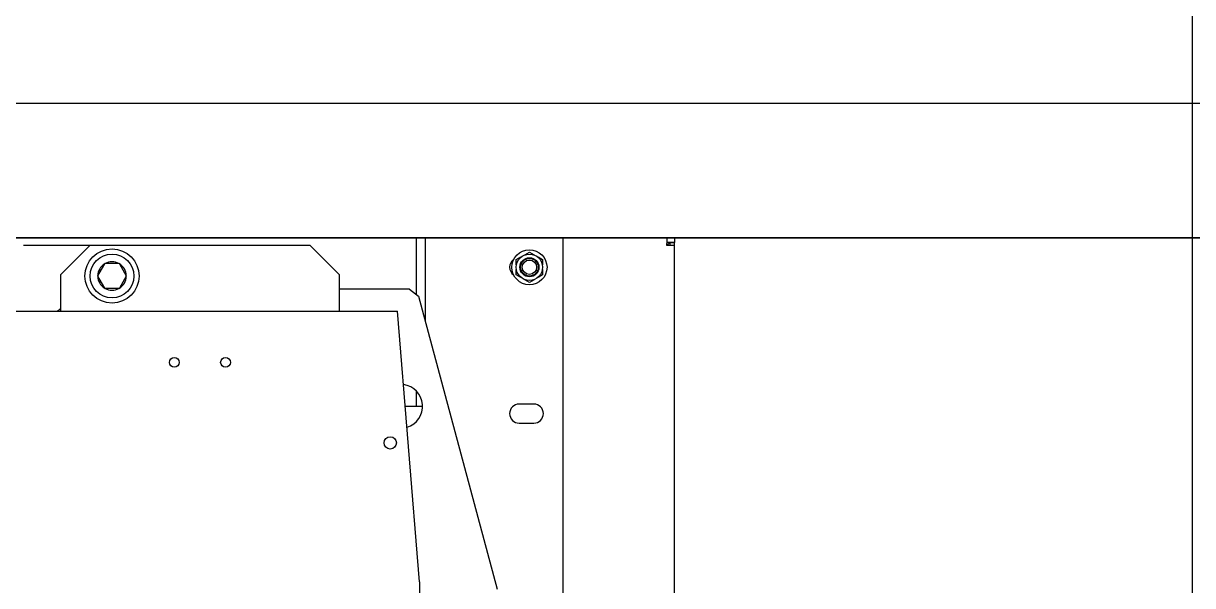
# Model space of a CAD drawing. Extents: x 220580 to 2027826, y -309201 to 71987.
# Drawn here: x 1052431 to 1053299, y -210063 to -209645 of the extents above; entities that cross this region are included whole.
import ezdxf

# ---------------------------------------------------------------- set-up
doc = ezdxf.new("R2010")
doc.units = 0
for name, pattern in [('__DASH', [0.35, 0.25, -0.1]), ('DASH', [0.35, 0.25, -0.1]), ('DOTE', [2.42, 2, -0.2, 0.02, -0.2])]:
    doc.linetypes.add(name, pattern=pattern)
for name, color, linetype in [('A-AXIS-DOTE', 14, 'DOTE'), ('A-LIN-V', 9, 'Continuous'), ('A-SFCE', 30, 'Continuous'), ('N010102-0000042_', 7, 'Continuous'), ('N010122-0000152_', 7, 'Continuous'), ('N040301-0000651_', 7, 'Continuous'), ('N040301-0000652_', 7, 'Continuous'), ('N040405-0000004_', 7, 'Continuous'), ('N040405-0000005_', 7, 'Continuous'), ('N080101-0000135', 7, 'Continuous'), ('N090403-0000088_', 7, 'Continuous'), ('NUT_GBIT_889.1_2', 7, 'Continuous'), ('WASHER_GBIT_95_2', 7, 'Continuous'), ('挂板N040301-000128', 7, 'Continuous')]:
    doc.layers.add(name, color=color, linetype=linetype)

# ---------------------------------------------------------------- blocks, each defined once
blk = doc.blocks.new('23423wer')
at = {"color": 1, "linetype": 'DASH'}
blk.add_line((-1667421.02, 542339.9), (-1674651.93, 542339.9), dxfattribs=at)
blk = doc.blocks.new('23423wer-M')
at = {"color": 1, "linetype": 'DASH'}
blk.add_line((1667421.02, 542339.9), (1674651.93, 542339.9), dxfattribs=at)
at = {"layer": 'N010102-0000042_', "color": 1, "linetype": 'Continuous'}
for radius in [4.8, 3.94]:
    blk.add_circle((1672714.72, 542323.9), radius, dxfattribs=at)
at = {"layer": 'N010122-0000152_', "color": 1, "linetype": 'Continuous'}
for p, q in [((1672478.95, 542319.23), (1672482.72, 542325.76)), ((1672482.79, 542325.9), (1672482.72, 542325.76)), ((1672482.95, 542325.9), (1672482.79, 542325.9)), ((1672490.65, 542325.9), (1672490.49, 542325.9)), ((1672490.72, 542325.76), (1672490.65, 542325.9)), ((1672490.72, 542325.76), (1672494.5, 542319.23)), ((1672478.95, 542319.23), (1672478.87, 542319.1)), ((1672478.87, 542319.1), (1672478.95, 542318.96)), ((1672482.72, 542312.43), (1672478.95, 542318.96)), ((1672494.5, 542318.96), (1672490.72, 542312.43)), ((1672494.57, 542319.1), (1672494.5, 542319.23)), ((1672494.5, 542318.96), (1672494.57, 542319.1)), ((1672482.72, 542312.43), (1672482.79, 542312.3)), ((1672482.79, 542312.3), (1672482.95, 542312.3)), ((1672490.49, 542312.3), (1672482.95, 542312.3)), ((1672490.49, 542312.3), (1672490.65, 542312.3)), ((1672490.65, 542312.3), (1672490.72, 542312.43))]:
    blk.add_line(p, q, dxfattribs=at)
blk.add_circle((1672486.72, 542319.1), 12, dxfattribs=at)
for start, end in [(120.98415, 179.01585), (60.98415, 119.01585), (0.98415, 59.01585), (180.98415, 239.01585), (300.98415, 359.01585), (240.98415, 299.01585)]:
    blk.add_arc((1672486.72, 542319.1), 7.78, start, end, dxfattribs=at)
blk.add_open_spline([(1672490.49, 542325.9), (1672490.36, 542325.9), (1672490.11, 542325.9), (1672489.73, 542325.9), (1672489.36, 542325.9), (1672488.99, 542325.9), (1672488.58, 542325.9), (1672488.15, 542325.9), (1672487.51, 542325.9), (1672486.72, 542325.9), (1672485.92, 542325.9), (1672485.29, 542325.9), (1672484.76, 542325.9), (1672484.19, 542325.9), (1672483.57, 542325.9), (1672483.16, 542325.9), (1672482.95, 542325.9)], degree=3, knots=[0, 0, 0, 0, 0.051867, 0.102708, 0.152692, 0.202003, 0.250846, 0.313473, 0.37555, 0.500066, 0.625206, 0.687747, 0.750921, 0.832003, 0.91475, 1, 1, 1, 1], dxfattribs=at)
at = {"layer": 'N040301-0000651_', "color": 1, "linetype": 'Continuous'}
for p, q in [((1672426.72, 542299.9), (1672642.72, 542299.9)), ((1672654.72, 542151.9), (1672642.72, 542299.9)), ((1672654.72, 542151.9), (1672654.72, 542055.9))]:
    blk.add_line(p, q, dxfattribs=at)
for centre, radius in [((1672520.72, 542271.9), 2.66), ((1672548.72, 542271.9), 2.66), ((1672638.72, 542227.9), 3.35)]:
    blk.add_circle(centre, radius, dxfattribs=at)
at = {"layer": 'N040301-0000652_', "color": 1, "linetype": 'Continuous'}
for p, q in [((1672649.12, 542311.9), (1672610.72, 542311.9)), ((1672649.12, 542311.9), (1672654.16, 542308.03)), ((1672654.16, 542308.03), (1672697.12, 542147.9))]:
    blk.add_line(p, q, dxfattribs=at)
blk.add_arc((1672644.32, 542247.9), 12, 287.18625, 82.08468, dxfattribs=at)
at = {"layer": 'N040405-0000004_', "color": 1, "linetype": 'Continuous'}
blk.add_line((1672646.94, 542247.9), (1672656.32, 542247.9), dxfattribs=at)
at = {"layer": 'N040405-0000005_', "color": 1, "linetype": 'Continuous'}
for p, q in [((1672653.12, 542308.83), (1672653.12, 542339.9)), ((1672656.32, 542339.9), (1672653.12, 542339.9)), ((1672657.92, 542339.9), (1672656.32, 542339.9)), ((1672657.92, 542294.01), (1672657.92, 542339.9)), ((1672662.72, 542339.9), (1672657.92, 542339.9)), ((1672731.52, 542339.9), (1672662.72, 542339.9)), ((1672733.12, 542339.9), (1672731.52, 542339.9)), ((1672733.12, 542064.64), (1672733.12, 542339.9)), ((1672653.12, 542247.9), (1672653.12, 542256.06)), ((1672717.12, 542249.1), (1672709.12, 542249.1)), ((1672709.12, 542238.7), (1672717.12, 542238.7))]:
    blk.add_line(p, q, dxfattribs=at)
for centre, start, end in [((1672709.12, 542323.9), 125.42736, 234.57264), ((1672709.12, 542243.9), 90, 270), ((1672717.12, 542243.9), 270, 90)]:
    blk.add_arc(centre, 5.2, start, end, dxfattribs=at)
at = {"layer": 'N080101-0000135', "color": 1, "linetype": 'Continuous'}
for p, q in [((1672789.73, 542339.9), (1672278.11, 542339.9)), ((1672789.73, 542339.9), (1672789.73, 542336.91)), ((1672793.92, 542339.9), (1672789.73, 542339.9)), ((1672793.92, 542337.5), (1672789.73, 542337.5)), ((1672790.93, 542336.91), (1672789.73, 542335.71)), ((1672789.73, 542335.71), (1672789.73, 542336.91)), ((1672789.73, 542335.71), (1672790.93, 542336.91)), ((1672790.93, 542335.71), (1672789.73, 542335.71)), ((1672793.92, 542335.71), (1672790.93, 542335.71)), ((1672791.52, 542337.5), (1672793.92, 542337.5)), ((1672791.52, 542335.71), (1672791.52, 542337.5)), ((1672793.92, 542339.9), (1672793.92, 542337.5)), ((1672793.92, 542335.71), (1672793.92, 542337.5)), ((1672793.92, 542064.09), (1672793.92, 542335.71))]:
    blk.add_line(p, q, dxfattribs=at)
for points in [[(1672791.51, 542337.5), (1672791.42, 542337.5), (1672791.32, 542337.43), (1672791.13, 542337.22), (1672791.03, 542337.06), (1672790.93, 542336.91)], [(1672790.93, 542336.91), (1672791.09, 542337.01), (1672791.24, 542337.1), (1672791.46, 542337.3), (1672791.52, 542337.39), (1672791.52, 542337.49)]]:
    blk.add_open_spline(points, degree=3, knots=[0, 0, 0, 0, 0.5, 0.5, 1, 1, 1, 1], dxfattribs=at)
at = {"layer": 'N090403-0000088_', "color": 1, "linetype": 'Continuous'}
blk.add_line((1672438.31, 542335.9), (1672474.72, 542335.9), dxfattribs=at)
blk.add_arc((1672462.72, 542294.3), 8, 120, 135.57306, dxfattribs=at)
at = {"layer": 'NUT_GBIT_889.1_2', "color": 1, "linetype": 'Continuous'}
for p, q in [((1672707.52, 542328.05), (1672710.03, 542329.5)), ((1672712.21, 542330.76), (1672714.72, 542332.21)), ((1672714.72, 542332.21), (1672717.23, 542330.76)), ((1672719.41, 542329.5), (1672721.92, 542328.05)), ((1672707.52, 542325.16), (1672707.52, 542328.05)), ((1672721.92, 542328.05), (1672721.92, 542325.16)), ((1672707.52, 542319.74), (1672707.52, 542322.63)), ((1672710.03, 542318.29), (1672707.52, 542319.74)), ((1672714.72, 542315.58), (1672712.21, 542317.03)), ((1672717.23, 542317.03), (1672714.72, 542315.58)), ((1672721.92, 542319.74), (1672719.41, 542318.29)), ((1672721.92, 542322.63), (1672721.92, 542319.74))]:
    blk.add_line(p, q, dxfattribs=at)
for radius in [7.19, 5.2]:
    blk.add_circle((1672714.72, 542323.9), radius, dxfattribs=at)
at = {"layer": 'WASHER_GBIT_95_2', "color": 1, "linetype": 'Continuous'}
for centre, radius in [((1672486.72, 542319.1), 14.8), ((1672714.72, 542323.9), 9.6)]:
    blk.add_circle(centre, radius, dxfattribs=at)
at = {"layer": '挂板N040301-000128', "color": 1, "linetype": 'Continuous'}
for p, q in [((1672474.72, 542335.9), (1672458.72, 542319.9)), ((1672474.72, 542335.9), (1672594.72, 542335.9)), ((1672610.72, 542319.9), (1672594.72, 542335.9)), ((1672458.72, 542299.9), (1672458.72, 542319.9)), ((1672610.72, 542319.9), (1672610.72, 542299.9))]:
    blk.add_line(p, q, dxfattribs=at)
blk = doc.blocks.new('G$C2C10B007')
at = {"layer": 'A-SFCE', "linetype": 'DASH'}
blk.add_line((-3050, 0), (3050, 0), dxfattribs=at)
blk = doc.blocks.new('55555')
at = {"layer": 'A-AXIS-DOTE', "linetype": '__DASH', "ltscale": 2}
blk.add_line((8250, -3360.66), (8250, 6078.53), dxfattribs=at)
at = {"layer": 'A-LIN-V'}
blk.add_blockref('G$C2C10B007', (8250, -1550), dxfattribs=at)

msp = doc.modelspace()

# ---------------------------------------------------------------- block references
at = {"xscale": 1.35874988235309, "yscale": 1.35874988235309, "zscale": 1.35874988235309}
for name, p in [('23423wer-M', (-1219994.19, -946709.07)), ('23423wer', (3326592.04, -946709.07))]:
    msp.add_blockref(name, p, dxfattribs=at)
at = {"layer": 'A-LIN-V'}
msp.add_blockref('55555', (1045048.92, -208154.8), dxfattribs=at)

doc.saveas('drawing.dxf')
